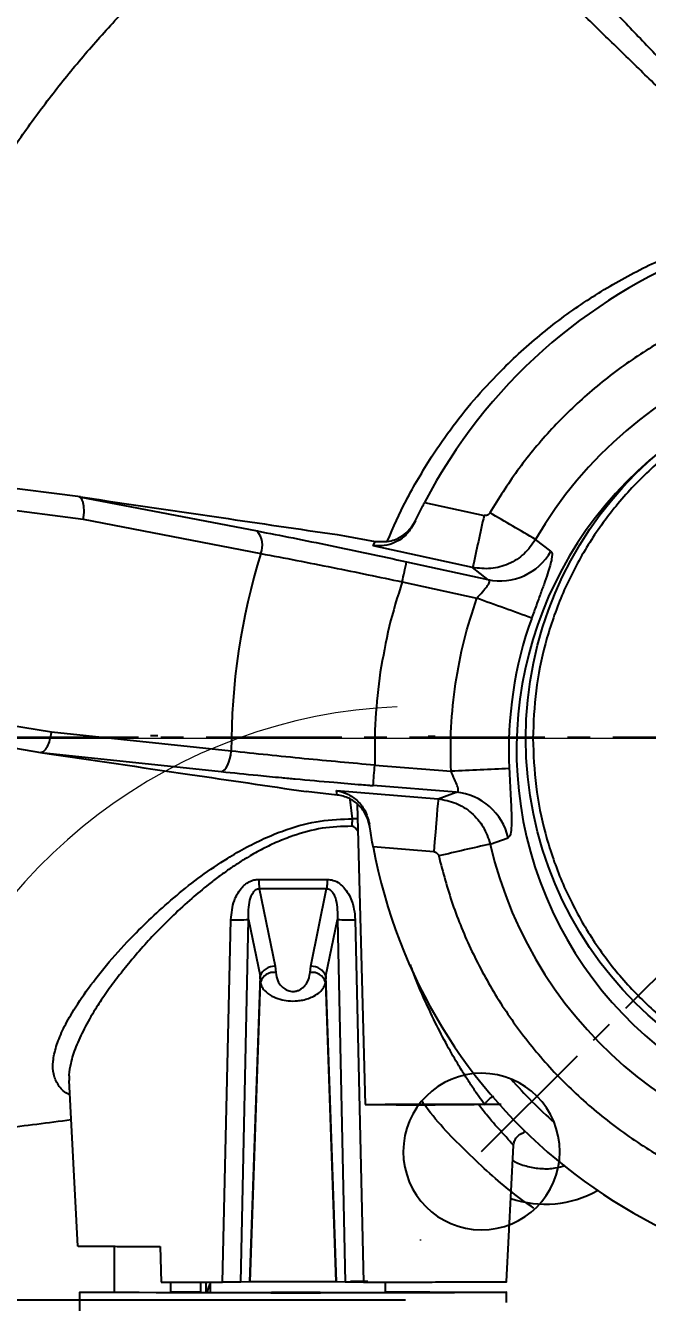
# Model space of a CAD drawing. Header units: millimetres. Extents: x 2160 to 4596, y 811 to 2534.
# Drawn here: x 3197.9 to 3285.3, y 1249 to 1428.4 of the extents above; entities that cross this region are included whole.
import ezdxf

# ---------------------------------------------------------------- set-up
doc = ezdxf.new("R2010")
doc.units = ezdxf.units.MM
doc.linetypes.add('CENTER2', pattern=[28.575, 19.05, -3.175, 3.175, -3.175])
doc.layers.add('2细线层', color=4, linetype='Continuous', lineweight=35)
doc.layers.add('AM_5', color=3, linetype='Continuous', lineweight=25)
doc.styles.add('SLDTEXTSTYLE1', font='txt.shx', dxfattribs={"width": 0.7, "bigfont": 'gbcbig.shx'})
doc.styles.get("Standard").update_dxf_attribs({"font": 'arial.ttf'})
doc.styles.add('TH_GBDIM', font='simplex.shx', dxfattribs={"width": 0.707, "bigfont": 'hzfs.shx'})
doc.dimstyles.new('ISO-25$2', dxfattribs={"dimtxt": 2.5, "dimasz": 2.5, "dimexe": 1.25, "dimexo": 0.625, "dimtad": 1, "dimtxsty": 'Standard', "dimcen": 2.5, "dimdle": 5, "dimadec": 0, "dimazin": 0, "dimtfac": 1, "dimtmove": 0, "dimatfit": 3, "dimfxl": 0, "dimarcsym": 0})
doc.dimstyles.new('SLDDIMSTYLE12$0', dxfattribs={"dimtxt": 12, "dimasz": 10, "dimexe": 0, "dimexo": 0.0625, "dimgap": 0.875, "dimtad": 1, "dimdec": 1, "dimlfac": 1.8, "dimrnd": 1e-09, "dimzin": 12, "dimdsep": 46, "dimtxsty": 'SLDTEXTSTYLE1', "dimcen": 0.09, "dimdle": 8.16, "dimclrd": 3, "dimclre": 3, "dimadec": 0, "dimazin": 3, "dimtfac": 1, "dimtdec": 1, "dimtofl": 0, "dimtmove": 0, "dimatfit": 3, "dimfxl": 0, "dimfrac": 2, "dimtolj": 1, "dimlwd": 5, "dimlwe": 5, "dimarcsym": 0})
doc.dimstyles.new('SLDDIMSTYLE12$3', dxfattribs={"dimtxt": 12, "dimasz": 10, "dimexe": 0, "dimexo": 0.0625, "dimgap": 0.875, "dimtad": 1, "dimdec": 1, "dimlfac": 1.8, "dimrnd": 1e-09, "dimzin": 12, "dimdsep": 46, "dimtxsty": 'SLDTEXTSTYLE1', "dimcen": 0.09, "dimdle": 8.16, "dimclrd": 3, "dimclre": 3, "dimadec": 0, "dimazin": 3, "dimtfac": 1, "dimtdec": 1, "dimtofl": 0, "dimtmove": 0, "dimatfit": 3, "dimfxl": 0, "dimfrac": 2, "dimtolj": 1, "dimlwd": 5, "dimlwe": 5, "dimarcsym": 0})

# ---------------------------------------------------------------- blocks, each defined once
blk = doc.blocks.new('*U49')
at = {"layer": '2细线层', "color": 0, "linetype": 'CENTER2', "lineweight": -3, "transparency": 16777216}
blk.add_line((0, 21), (0, 353.69), dxfattribs=at)
blk = doc.blocks.new('*D62')
at = {"color": 1, "linetype": 'Continuous', "transparency": 16777216}
for p, q in [((3380.74, 1388.29), (3424.24, 1431.55)), ((3431.47, 1328.35), (3466.83, 1328.35))]:
    blk.add_line(p, q, dxfattribs=at)
at = {"color": 1, "linetype": 'Continuous', "lineweight": -2, "transparency": 16777216}
blk.add_arc((3320.47, 1328.35), 136.36, 5.2541, 39.5882, dxfattribs=at)
at = {"color": 1, "linetype": 'ByBlock', "transparency": 16777216}
for points in [[(3424.01, 1413.84), (3427.1, 1416.64), (3417.15, 1424.5)], [(3458.34, 1340.93), (3454.17, 1340.74), (3456.83, 1328.35)]]:
    blk.add_solid(points, dxfattribs=at)
at = {"layer": 'Defpoints', "color": 0, "linetype": 'ByBlock', "transparency": 16777216}
for p in [(3378.96, 1386.52), (3452.21, 1363.52), (3341.47, 1328.35), (3428.97, 1328.35), (3261.97, 1270.17)]:
    blk.add_point(p, dxfattribs=at)
at = {"color": 1, "linetype": 'ByBlock', "lineweight": -3, "transparency": 16777216, "insert": (3456.87, 1387.97), "char_height": 15, "attachment_point": 5, "rotation": 293.6106, "style": 'TH_GBDIM'}
blk.add_mtext('45°', dxfattribs=at)
blk = doc.blocks.new('*D69')
at = {"layer": 'AM_5', "color": 3, "lineweight": 5, "transparency": 16777216}
blk.add_line((3320.71, 1327.71), (3320.71, 1150.47), dxfattribs=at)
at = {"layer": 'AM_5', "color": 3, "linetype": 'Continuous', "lineweight": 5, "transparency": 16777216}
for p, q in [((3143.47, 1253.91), (3143.47, 1150.47)), ((3310.71, 1150.47), (3153.47, 1150.47))]:
    blk.add_line(p, q, dxfattribs=at)
at = {"layer": 'AM_5', "color": 3, "transparency": 16777216}
for points in [[(3153.47, 1152.14), (3153.47, 1148.8), (3143.47, 1150.47)], [(3310.71, 1152.14), (3310.71, 1148.8), (3320.71, 1150.47)]]:
    blk.add_solid(points, dxfattribs=at)
at = {"layer": 'Defpoints', "color": 0, "transparency": 16777216}
for p in [(3320.71, 1327.77), (3143.47, 1253.97), (3143.47, 1150.47)]:
    blk.add_point(p, dxfattribs=at)
at = {"layer": 'AM_5', "color": 0, "transparency": 16777216, "insert": (3232.09, 1157.35), "char_height": 12, "attachment_point": 5, "rotation": 360, "style": 'SLDTEXTSTYLE1'}
blk.add_mtext('\\A1;178', dxfattribs=at)
blk = doc.blocks.new('*D58')
at = {"layer": 'AM_5', "color": 3, "linetype": 'Continuous', "lineweight": 5, "transparency": 16777216}
for p, q in [((3320.63, 1328.21), (2996.25, 1328.21)), ((2996.25, 1220.76), (2996.25, 1318.21))]:
    blk.add_line(p, q, dxfattribs=at)
at = {"layer": 'AM_5', "color": 3, "lineweight": 5, "transparency": 16777216}
blk.add_line((3027.5, 1210.76), (2996.25, 1210.76), dxfattribs=at)
at = {"layer": 'AM_5', "color": 3, "transparency": 16777216}
for points in [[(2994.58, 1318.21), (2997.91, 1318.21), (2996.25, 1328.21)], [(2994.58, 1220.76), (2997.91, 1220.76), (2996.25, 1210.76)]]:
    blk.add_solid(points, dxfattribs=at)
at = {"layer": 'Defpoints', "color": 0, "transparency": 16777216}
for p in [(2996.25, 1328.21), (3320.69, 1328.21), (3027.56, 1210.76)]:
    blk.add_point(p, dxfattribs=at)
at = {"layer": 'AM_5', "color": 0, "transparency": 16777216, "insert": (2989.37, 1269.49), "char_height": 12, "attachment_point": 5, "rotation": 90, "style": 'SLDTEXTSTYLE1'}
blk.add_mtext('\\A1;115', dxfattribs=at)
blk = doc.blocks.new('*D59')
at = {"layer": 'AM_5', "color": 3, "lineweight": 5, "transparency": 16777216}
for p, q in [((3253.31, 1257.75), (3253.49, 1257.75)), ((3253.4, 1257.66), (3253.4, 1257.84))]:
    blk.add_line(p, q, dxfattribs=at)
at = {"layer": 'AM_5', "color": 3, "linetype": 'Continuous', "lineweight": 5, "transparency": 16777216}
blk.add_line((3174.27, 1159.5), (3200.08, 1191.55), dxfattribs=at)
at = {"layer": 'AM_5', "color": 3, "lineweight": 5, "transparency": 16777216}
blk.add_arc((3253.4, 1257.75), 75, 92.5086, 231.1543, dxfattribs=at)
at = {"layer": 'AM_5', "color": 3, "transparency": 16777216}
blk.add_solid([(3198.79, 1192.6), (3201.38, 1190.51), (3206.36, 1199.34)], dxfattribs=at)
at = {"layer": 'Defpoints', "color": 0, "transparency": 16777216}
for p in [(3300.44, 1316.17), (3206.36, 1199.34)]:
    blk.add_point(p, dxfattribs=at)
at = {"layer": 'AM_5', "color": 0, "transparency": 16777216, "insert": (3178.69, 1175.95), "char_height": 12, "attachment_point": 5, "rotation": 51.1543, "style": 'SLDTEXTSTYLE1'}
blk.add_mtext('\\A1;%%C420', dxfattribs=at)

msp = doc.modelspace()

# ---------------------------------------------------------------- linework, layer by layer
at = {"color": 7, "linetype": 'Continuous', "lineweight": 25}
for p, q in [((3205.618, 1362.149), (3180.033, 1365.449)), ((3172.165, 1363.408), (3205.997, 1359.007)), ((3205.415, 1362.164), (3230.439, 1357.368)), ((3253.967, 1361.388), (3262.332, 1359.552)), ((3205.997, 1359.007), (3230.941, 1354.199)), ((3252.115, 1357.883), (3252.673, 1358.798)), ((3252.673, 1358.798), (3252.512, 1358.442)), ((3242.695, 1356.702), (3247.013, 1355.91)), ((3246.737, 1355.296), (3247.013, 1355.91)), ((3260.727, 1352.225), (3246.737, 1355.296)), ((3271.736, 1354.523), (3269.579, 1356.174)), ((3251.439, 1353.038), (3262.868, 1350.529)), ((3262.868, 1350.529), (3260.727, 1352.225)), ((3250.82, 1350.214), (3261.328, 1347.907)), ((3201.528, 1329.086), (3167.876, 1334.7)), ((3174.81, 1330.476), (3200.249, 1326.204)), ((3226.795, 1326.443), (3201.528, 1329.086)), ((3268.193, 1328.35), (3268.193, 1328.342)), ((3200.051, 1326.247), (3225.391, 1323.569)), ((3246.974, 1324.463), (3257.698, 1323.599)), ((3241.688, 1320.263), (3237.328, 1320.757)), ((3241.597, 1320.887), (3255.875, 1319.736)), ((3241.688, 1320.263), (3241.597, 1320.887)), ((3258.406, 1320.652), (3246.743, 1321.592)), ((3255.875, 1319.736), (3258.406, 1320.652)), ((3243.833, 1316.925), (3243.507, 1319.634)), ((3244.513, 1318.943), (3245.617, 1276.778)), ((3244.566, 1316.908), (3243.833, 1316.925)), ((3246.258, 1315.857), (3245.992, 1316.894)), ((3263.187, 1313.375), (3265.72, 1314.244)), ((3255.273, 1312.289), (3246.735, 1312.978)), ((3230.736, 1307.111), (3232.952, 1296.212)), ((3237.983, 1296.212), (3240.198, 1307.111)), ((3225.544, 1251.833), (3226.73, 1302.754)), ((3228.145, 1251.836), (3229.204, 1302.792)), ((3229.204, 1302.792), (3230.845, 1294.865)), ((3240.089, 1294.865), (3241.731, 1302.792)), ((3241.731, 1302.792), (3242.79, 1251.836)), ((3244.205, 1302.754), (3245.39, 1251.833)), ((3232.952, 1296.212), (3233.056, 1295.325)), ((3237.878, 1295.325), (3237.983, 1296.212)), ((3230.845, 1294.865), (3229.356, 1251.846)), ((3229.434, 1251.847), (3230.896, 1293.978)), ((3230.896, 1293.978), (3230.845, 1294.865)), ((3240.089, 1294.865), (3240.039, 1293.978)), ((3240.039, 1293.978), (3241.5, 1251.847)), ((3241.579, 1251.846), (3240.089, 1294.865)), ((3203.985, 1280.173), (3205.205, 1256.893)), ((3265.468, 1251.893), (3266.471, 1271.038)), ((3210.32, 1256.98), (3210.32, 1250.38)), ((3216.809, 1256.842), (3216.96, 1251.843)), ((3218.32, 1250.38), (3218.32, 1251.841)), ((3222.468, 1251.893), (3222.468, 1250.393)), ((3222.527, 1250.391), (3222.527, 1251.891)), ((3223.243, 1251.891), (3223.243, 1250.381)), ((3223.836, 1251.881), (3223.836, 1250.381)), ((3229.356, 1251.846), (3228.145, 1251.836)), ((3229.434, 1251.847), (3229.356, 1251.846)), ((3241.579, 1251.846), (3241.5, 1251.847)), ((3242.79, 1251.836), (3241.579, 1251.846)), ((3245.985, 1251.894), (3243.54, 1251.893)), ((3248.468, 1250.393), (3248.468, 1251.893)), ((3205.468, 1250.393), (3205.468, 1246.139)), ((3222.468, 1250.393), (3222.527, 1250.391)), ((3265.468, 1248.971), (3265.468, 1250.393))]:
    msp.add_line(p, q, dxfattribs=at)
at = {"color": 7, "linetype": 'Continuous', "lineweight": -3}
for p, q in [((3215.469, 1328.637), (3216.469, 1328.634)), ((3254.469, 1328.529), (3255.469, 1328.527)), ((2935.468, 1249.348), (3251.302, 1249.348))]:
    msp.add_line(p, q, dxfattribs=at)
at = {"color": 7, "linetype": 'Continuous', "lineweight": 25, "flags": 128}
for points in [[(3225.391, 1323.569), (3225.622, 1323.634), (3225.853, 1323.804), (3226.076, 1324.074), (3226.282, 1324.431), (3226.462, 1324.864), (3226.612, 1325.356), (3226.724, 1325.889), (3226.795, 1326.443)], [(3255.875, 1319.736), (3255.857, 1319.522), (3255.819, 1319.05), (3255.761, 1318.337), (3255.686, 1317.409), (3255.596, 1316.298), (3255.495, 1315.044), (3255.386, 1313.692), (3255.273, 1312.289)], [(3230.651, 1308.42), (3231.85, 1308.419), (3233.053, 1308.419), (3234.259, 1308.419), (3235.467, 1308.419), (3236.675, 1308.419), (3237.882, 1308.419), (3239.085, 1308.419), (3240.283, 1308.42)], [(3230.736, 1307.111), (3231.914, 1307.111), (3233.096, 1307.111), (3234.281, 1307.111), (3235.467, 1307.111), (3236.654, 1307.111), (3237.839, 1307.111), (3239.021, 1307.111), (3240.198, 1307.111)], [(3248.468, 1250.451), (3249.296, 1250.45), (3252.094, 1250.447), (3254.696, 1250.443), (3257.073, 1250.438), (3259.197, 1250.433), (3261.042, 1250.427), (3262.588, 1250.421), (3263.816, 1250.414), (3264.711, 1250.408), (3265.263, 1250.401), (3265.466, 1250.394), (3265.318, 1250.387), (3264.819, 1250.38), (3263.977, 1250.373), (3262.8, 1250.367), (3261.302, 1250.361), (3259.502, 1250.355), (3257.42, 1250.35), (3255.081, 1250.345), (3252.511, 1250.341), (3249.742, 1250.337), (3246.806, 1250.334), (3243.736, 1250.332), (3240.57, 1250.33), (3237.344, 1250.329), (3234.095, 1250.329), (3230.863, 1250.33), (3227.685, 1250.331), (3224.598, 1250.334), (3221.639, 1250.336), (3218.841, 1250.34), (3216.239, 1250.344), (3213.862, 1250.349), (3211.738, 1250.354), (3209.893, 1250.36), (3208.347, 1250.366), (3207.12, 1250.372), (3206.224, 1250.379), (3205.672, 1250.386), (3205.469, 1250.393), (3205.617, 1250.4), (3206.116, 1250.407), (3206.958, 1250.413), (3208.135, 1250.42), (3209.633, 1250.426), (3210.32, 1250.428)], [(3218.32, 1250.446), (3218.424, 1250.446), (3221.193, 1250.45), (3222.468, 1250.451)], [(3222.527, 1250.391), (3221.958, 1250.39), (3221.582, 1250.388), (3221.434, 1250.386), (3221.529, 1250.385), (3221.858, 1250.383), (3222.39, 1250.382), (3223.071, 1250.381), (3223.836, 1250.381)], [(3234.887, 1250.354), (3233.846, 1250.352), (3233.023, 1250.351), (3232.507, 1250.349), (3232.353, 1250.346), (3232.578, 1250.344), (3233.158, 1250.342), (3234.029, 1250.34), (3235.098, 1250.339), (3236.249, 1250.339), (3237.357, 1250.34), (3238.301, 1250.341), (3238.98, 1250.343), (3239.32, 1250.345), (3239.284, 1250.348), (3238.876, 1250.35), (3238.14, 1250.352), (3237.156, 1250.353), (3236.031, 1250.354), (3234.887, 1250.354)], [(3248.468, 1250.396), (3248.977, 1250.397), (3249.353, 1250.399), (3249.501, 1250.4), (3249.406, 1250.402), (3249.077, 1250.403), (3248.545, 1250.405), (3248.468, 1250.405)], [(3253.744, 1250.378), (3252.704, 1250.377), (3251.881, 1250.375), (3251.365, 1250.373), (3251.211, 1250.37), (3251.436, 1250.368), (3252.016, 1250.366), (3252.887, 1250.364), (3253.956, 1250.363), (3255.107, 1250.363), (3256.214, 1250.364), (3257.159, 1250.365), (3257.838, 1250.367), (3258.178, 1250.37), (3258.142, 1250.372), (3257.734, 1250.374), (3256.998, 1250.376), (3256.014, 1250.377), (3254.889, 1250.378), (3253.744, 1250.378)]]:
    msp.add_lwpolyline(points, dxfattribs=at)
at = {"color": 7, "linetype": 'Continuous', "lineweight": 25}
msp.add_circle((3320.693, 1328.208), 52.5, dxfattribs=at)
for centre, radius, start, end in [((3320.467, 1326.708), 75, 70.55137, 152.45778), ((3320.467, 1326.696), 58.81, 73.09221, 149.91815), ((3320.467, 1326.617), 53.574, 128.26934, 351.50515), ((7922.36, 335.082), 4771.31, 167.60122, 167.691294), ((2582.331, 181.52), 1360.927, 59.669618, 59.98259), ((3228.107, 1355.374), 3.068, 337.4808, 40.53113), ((3320.467, 1326.64), 93.672, 162.88971, 180.12059), ((1456.594, 1745.08), 1837.163, 347.588415, 347.678588), ((3264.55, 1358.636), 8.28, 258.27823, 330.21456), ((2796.937, 51.011), 1377.533, 69.958184, 70.298612), ((3320.467, 1326.634), 54.664, 160.22854, 182.782), ((-1684.445, 1720.507), 4947.297, 355.375054, 355.408407), ((3322.281, 29.226), 1295.983, 92.494846, 92.856436), ((3257.651, 1312.412), 8.275, 12.79006, 84.76479), ((3530.602, 137.495), 1205.904, 102.812128, 103.164856), ((3320.467, 1326.697), 58.809, 193.09228, 269.91829), ((3320.467, 1326.708), 75, 190.54851, 272.46086), ((3240.676, 1308.416), 10.025, 179.97591, 187.47448), ((3227.72, 1318.898), 16.174, 266.49111, 275.26667), ((3243.215, 1318.898), 16.174, 264.73329, 273.50893), ((3232.896, 1293.978), 2.234, 88.57245, 156.60531), ((3238.039, 1293.978), 2.234, 23.39428, 91.42772), ((3232.742, 1293.424), 1.927, 80.59454, 163.29737), ((3238.193, 1293.424), 1.927, 16.70211, 99.40565), ((3270.971, 1277.781), 15, 250.97396, 299.21781), ((3234.709, 4113.418), 2863.057, 269.782405, 270.275337)]:
    msp.add_arc(centre, radius, start, end, dxfattribs=at)
at = {"color": 7, "linetype": 'Continuous', "lineweight": -3}
for centre, radius, start, end in [((3261.972, 1270.172), 11, 359.84238, 179.84238), ((3320.468, 1328.348), 72.5, 221.44691, 228.23785), ((3261.972, 1270.172), 11, 179.84238, 359.84238)]:
    msp.add_arc(centre, radius, start, end, dxfattribs=at)
at = {"color": 7, "linetype": 'Continuous', "lineweight": 25}
for points, knots in [([(3320.9, 1496.939), (3318.34, 1496.915), (3314.76, 1496.88), (3309.49, 1496.601), (3305.026, 1496.266), (3299.71, 1495.7), (3294.141, 1494.927), (3288.327, 1493.917), (3282.356, 1492.661), (3276.28, 1491.15), (3270.142, 1489.379), (3263.977, 1487.345), (3257.813, 1485.046), (3251.677, 1482.48), (3245.589, 1479.65), (3239.569, 1476.556), (3233.636, 1473.202), (3227.807, 1469.589), (3222.097, 1465.724), (3216.522, 1461.61), (3211.095, 1457.253), (3205.829, 1452.658), (3200.738, 1447.834), (3195.833, 1442.786), (3191.126, 1437.523), (3186.628, 1432.053), (3182.35, 1426.385), (3178.301, 1420.528), (3174.491, 1414.491), (3170.93, 1408.285), (3167.625, 1401.921), (3164.584, 1395.408), (3161.815, 1388.759), (3159.324, 1381.984), (3157.119, 1375.097), (3155.204, 1368.108), (3153.586, 1361.03), (3152.268, 1353.877), (3151.255, 1346.66), (3150.55, 1339.392), (3150.158, 1332.088), (3150.079, 1324.76), (3150.316, 1317.422), (3150.87, 1310.088), (3151.742, 1302.77), (3152.932, 1295.483), (3154.44, 1288.24), (3156.265, 1281.056), (3158.406, 1273.943), (3160.86, 1266.915), (3163.625, 1259.987), (3166.697, 1253.171), (3170.074, 1246.48), (3173.752, 1239.928), (3177.726, 1233.528), (3181.991, 1227.293), (3186.542, 1221.235), (3191.374, 1215.366), (3196.481, 1209.7), (3201.857, 1204.247), (3207.304, 1199.2), (3212.778, 1194.547), (3218.236, 1190.278), (3223.861, 1186.236), (3229.642, 1182.427), (3235.57, 1178.859), (3241.632, 1175.537), (3247.818, 1172.467), (3254.114, 1169.653), (3260.508, 1167.101), (3266.983, 1164.815), (3273.521, 1162.799), (3280.096, 1161.057), (3286.669, 1159.592), (3293.163, 1158.41), (3299.452, 1157.513), (3304.976, 1156.93), (3309.859, 1156.562), (3314.683, 1156.322), (3320.657, 1156.205), (3326.174, 1156.316), (3331.443, 1156.587), (3335.908, 1156.925), (3341.224, 1157.49), (3346.793, 1158.263), (3352.606, 1159.273), (3358.577, 1160.529), (3364.653, 1162.04), (3370.791, 1163.811), (3376.957, 1165.845), (3383.12, 1168.144), (3389.257, 1170.709), (3395.345, 1173.54), (3401.365, 1176.634), (3407.297, 1179.988), (3413.126, 1183.6), (3418.836, 1187.466), (3424.412, 1191.58), (3429.839, 1195.937), (3435.105, 1200.532), (3440.196, 1205.356), (3445.101, 1210.404), (3449.808, 1215.667), (3454.306, 1221.137), (3458.584, 1226.805), (3462.632, 1232.662), (3466.442, 1238.699), (3470.004, 1244.905), (3473.309, 1251.269), (3476.351, 1257.781), (3479.113, 1264.433), (3481.45, 1270.715), (3482.729, 1274.82), (3483.292, 1276.628)], [0, 0, 0, 0, 0.01020738, 0.01427401, 0.02103699, 0.02805607, 0.03558666, 0.0434511, 0.05157826, 0.05991132, 0.06840986, 0.07704394, 0.08579098, 0.09463359, 0.10355821, 0.11255405, 0.12161242, 0.13072624, 0.1398897, 0.14909794, 0.15834689, 0.16763314, 0.17695375, 0.18630622, 0.19568842, 0.20509849, 0.21453484, 0.22399606, 0.23348097, 0.24298851, 0.25251779, 0.26206801, 0.27163852, 0.28122873, 0.29083816, 0.30046642, 0.31011319, 0.31977821, 0.32946132, 0.33916239, 0.34888138, 0.35861831, 0.36837328, 0.37814642, 0.38793798, 0.39774825, 0.40757761, 0.41742653, 0.42729557, 0.4371854, 0.4470968, 0.45703069, 0.46698816, 0.47697044, 0.48697902, 0.49701559, 0.50708218, 0.51718117, 0.52731537, 0.53748817, 0.54770366, 0.5569145, 0.56612256, 0.57532659, 0.5845258, 0.59371913, 0.60290519, 0.61208206, 0.62124705, 0.63039624, 0.63952364, 0.64861966, 0.65766788, 0.66663751, 0.67546331, 0.68397889, 0.69196332, 0.69760555, 0.70350123, 0.71121989, 0.72142727, 0.72549391, 0.73225688, 0.73927596, 0.74680655, 0.754671, 0.76279816, 0.77113122, 0.77962976, 0.78826384, 0.79701087, 0.80585349, 0.81477811, 0.82377394, 0.83283231, 0.84194614, 0.85110959, 0.86031783, 0.86956679, 0.87885303, 0.88817364, 0.89752611, 0.90690831, 0.91631839, 0.92575473, 0.93521596, 0.94470086, 0.95420841, 0.96373768, 0.97328791, 0.98285841, 0.99244862, 1, 1, 1, 1]), ([(3176.17, 1368.667), (3176.471, 1369.729), (3177.407, 1373.034), (3179.314, 1378.485), (3181.872, 1385.013), (3184.757, 1391.424), (3187.943, 1397.713), (3191.431, 1403.861), (3195.215, 1409.857), (3199.292, 1415.686), (3203.655, 1421.335), (3208.299, 1426.791), (3213.218, 1432.04), (3218.227, 1436.896), (3223.282, 1441.368), (3228.34, 1445.466), (3233.568, 1449.34), (3238.956, 1452.982), (3244.492, 1456.385), (3250.164, 1459.543), (3255.961, 1462.45), (3261.869, 1465.101), (3267.873, 1467.49), (3273.955, 1469.613), (3280.095, 1471.465), (3286.262, 1473.043), (3292.406, 1474.342), (3298.415, 1475.354), (3303.982, 1476.065), (3308.827, 1476.511), (3313.297, 1476.788), (3317.202, 1476.926), (3319.801, 1476.936), (3320.849, 1476.939)], [0, 0, 0, 0, 0.0170783, 0.0531439, 0.089298, 0.1255445, 0.1618882, 0.1983346, 0.2348901, 0.2715626, 0.3083611, 0.3452967, 0.3823824, 0.4196345, 0.4532144, 0.4867833, 0.5203362, 0.5538698, 0.5873798, 0.6208602, 0.654303, 0.6876965, 0.7210233, 0.7542563, 0.7873511, 0.8202281, 0.8527303, 0.8844984, 0.9144909, 0.939551, 0.9597807, 0.9837802, 1, 1, 1, 1]), ([(3305.352, 1401.208), (3303.845, 1402.735), (3300.45, 1406.172), (3295.483, 1411.116), (3290.371, 1416.162), (3285.58, 1420.859), (3280.867, 1425.453), (3276.693, 1429.503), (3273.053, 1433.025), (3269.853, 1436.113), (3266.858, 1438.997), (3263.688, 1442.044), (3260.534, 1445.07), (3257.49, 1447.987), (3255.936, 1449.474), (3255.162, 1450.214)], [0, 0, 0, 0, 0.0757261, 0.1705564, 0.2505295, 0.3365418, 0.4190948, 0.5009329, 0.5653066, 0.6262108, 0.6902275, 0.7512636, 0.8351247, 0.9178678, 1, 1, 1, 1]), ([(3261.625, 1450.001), (3262.231, 1449.379), (3263.464, 1448.114), (3265.589, 1445.93), (3267.951, 1443.5), (3270.293, 1441.088), (3272.541, 1438.767), (3274.646, 1436.59), (3276.881, 1434.274), (3279.244, 1431.821), (3282.379, 1428.559), (3286.404, 1424.354), (3291.347, 1419.159), (3296.472, 1413.728), (3301.65, 1408.191), (3305.104, 1404.424), (3306.83, 1402.541)], [0, 0, 0, 0, 0.0587619, 0.1195893, 0.1826048, 0.2479184, 0.2950662, 0.3436664, 0.3937468, 0.445333, 0.4984481, 0.5944053, 0.6958661, 0.7979742, 0.8989913, 1, 1, 1, 1]), ([(3254.959, 1367.793), (3255.949, 1369.253), (3257.949, 1372.202), (3261.339, 1376.343), (3265.593, 1380.888), (3270.841, 1385.572), (3277.121, 1390.118), (3283.757, 1393.974), (3290.697, 1397.119), (3297.893, 1399.617), (3302.863, 1400.677), (3305.352, 1401.208)], [0, 0, 0, 0, 0.0810679, 0.1637641, 0.2484006, 0.3731554, 0.4979796, 0.6226942, 0.7483588, 0.8739858, 1, 1, 1, 1]), ([(3339.731, 1390.084), (3337.467, 1390.697), (3332.889, 1391.936), (3325.743, 1392.861), (3318.376, 1393.056), (3310.887, 1392.397), (3303.415, 1390.867), (3296.132, 1388.473), (3289.174, 1385.256), (3282.666, 1381.277), (3276.741, 1376.651), (3271.486, 1371.483), (3266.892, 1365.933), (3264.39, 1361.903), (3263.152, 1359.91)], [0, 0, 0, 0, 0.079193, 0.1601594, 0.2427828, 0.3278545, 0.4136411, 0.5, 0.5863536, 0.6721403, 0.7572171, 0.8398354, 0.9208043, 1, 1, 1, 1]), ([(3248.765, 1355.979), (3249.592, 1357.883), (3251.372, 1361.979), (3253.709, 1365.767), (3254.959, 1367.793)], [0, 0, 0, 0, 0.46501253, 1, 1, 1, 1]), ([(3205.415, 1362.164), (3205.41, 1362.166), (3205.396, 1362.172), (3205.413, 1362.175), (3205.483, 1362.168), (3205.566, 1362.157), (3205.618, 1362.149)], [0, 0, 0, 0, 0.1147934, 0.2642503, 0.5426543, 1, 1, 1, 1]), ([(3205.997, 1359.007), (3206.003, 1359.045), (3206.023, 1359.154), (3206.077, 1359.521), (3206.131, 1360.217), (3206.076, 1360.966), (3205.935, 1361.508), (3205.745, 1361.942), (3205.545, 1362.077), (3205.415, 1362.164)], [0, 0, 0, 0, 0.0260714, 0.0753362, 0.2510277, 0.500322, 0.6321631, 0.7609986, 1, 1, 1, 1]), ([(3205.618, 1362.149), (3212.519, 1361.135), (3224.843, 1359.325), (3237.241, 1357.504), (3242.695, 1356.702)], [0, 0, 0, 0, 0.5600003, 1, 1, 1, 1]), ([(3252.512, 1358.442), (3252.873, 1359.199), (3253.334, 1360.168), (3253.853, 1361.168), (3253.967, 1361.388)], [0, 0, 0, 0, 0.7807887, 1, 1, 1, 1]), ([(3252.512, 1358.442), (3252.141, 1357.847), (3251.399, 1356.658), (3249.854, 1355.706), (3248.277, 1355.205), (3247.251, 1355.266), (3246.737, 1355.296)], [0, 0, 0, 0, 0.2499495, 0.4997482, 0.7494576, 1, 1, 1, 1]), ([(3263.152, 1359.91), (3263.106, 1359.845), (3263.012, 1359.714), (3262.805, 1359.587), (3262.57, 1359.522), (3262.411, 1359.542), (3262.332, 1359.552)], [0, 0, 0, 0, 0.25074157, 0.50062853, 0.74985024, 1, 1, 1, 1]), ([(3230.439, 1357.368), (3232.107, 1357.045), (3235.445, 1356.399), (3240.681, 1355.335), (3246.026, 1354.217), (3249.631, 1353.432), (3251.439, 1353.038)], [0, 0, 0, 0, 0.2492462, 0.4987214, 0.7485201, 1, 1, 1, 1]), ([(3247.013, 1355.91), (3247.767, 1355.869), (3249.162, 1355.792), (3250.987, 1356.646), (3251.792, 1357.529), (3252.115, 1357.883)], [0, 0, 0, 0, 0.413014, 0.7645313, 1, 1, 1, 1]), ([(3269.579, 1356.174), (3269.075, 1355.464), (3268.067, 1354.045), (3265.827, 1352.652), (3263.299, 1351.921), (3261.585, 1352.123), (3260.727, 1352.225)], [0, 0, 0, 0, 0.25036705, 0.50052482, 0.75010341, 1, 1, 1, 1]), ([(3230.941, 1354.199), (3232.619, 1353.882), (3235.912, 1353.261), (3240.984, 1352.256), (3245.946, 1351.244), (3249.217, 1350.553), (3250.82, 1350.214)], [0, 0, 0, 0, 0.2645644, 0.5194287, 0.7645782, 1, 1, 1, 1]), ([(3271.736, 1354.523), (3271.795, 1354.439), (3271.914, 1354.272), (3271.88, 1353.665), (3271.703, 1352.818), (3271.369, 1351.696), (3270.906, 1350.333), (3270.33, 1348.732), (3269.694, 1346.977), (3269.247, 1345.737), (3269.026, 1345.125)], [0, 0, 0, 0, 0.1262135, 0.2512855, 0.3774369, 0.5006266, 0.6257769, 0.7501083, 0.876543, 1, 1, 1, 1]), ([(3261.328, 1347.907), (3261.589, 1348.219), (3262.103, 1348.836), (3262.693, 1349.504), (3262.998, 1349.946), (3263.108, 1350.214), (3263.077, 1350.421), (3262.939, 1350.492), (3262.868, 1350.529)], [0, 0, 0, 0, 0.2616178, 0.5161546, 0.6376198, 0.7555299, 0.8740541, 1, 1, 1, 1]), ([(3320.084, 1176.25), (3317.684, 1176.288), (3314.325, 1176.34), (3309.382, 1176.644), (3305.193, 1177.001), (3300.206, 1177.592), (3294.985, 1178.392), (3289.539, 1179.429), (3283.951, 1180.713), (3278.272, 1182.252), (3272.543, 1184.049), (3266.8, 1186.11), (3261.069, 1188.434), (3255.377, 1191.021), (3249.745, 1193.871), (3244.194, 1196.981), (3238.74, 1200.348), (3233.403, 1203.967), (3228.197, 1207.834), (3223.138, 1211.943), (3218.24, 1216.287), (3213.517, 1220.86), (3208.981, 1225.653), (3204.645, 1230.659), (3200.52, 1235.868), (3196.618, 1241.271), (3192.949, 1246.859), (3189.522, 1252.62), (3186.348, 1258.544), (3183.435, 1264.619), (3180.79, 1270.833), (3178.422, 1277.176), (3176.337, 1283.633), (3174.542, 1290.192), (3173.042, 1296.84), (3171.844, 1303.564), (3170.947, 1310.35), (3170.372, 1317.184), (3170.097, 1323.251), (3170.149, 1327.034), (3170.17, 1328.528)], [0, 0, 0, 0, 0.0302952, 0.0423856, 0.0624901, 0.08336, 0.1057536, 0.1291426, 0.1533151, 0.1781023, 0.2033838, 0.2290707, 0.2550958, 0.2814075, 0.3079654, 0.3347376, 0.3616982, 0.3888263, 0.4161047, 0.4435189, 0.4710571, 0.4987089, 0.526466, 0.5543209, 0.5822674, 0.6103001, 0.6384144, 0.6666062, 0.6948723, 0.7232096, 0.7516156, 0.7800883, 0.8086258, 0.8372268, 0.86589, 0.8946146, 0.9234, 0.9522458, 0.9811519, 1, 1, 1, 1]), ([(3200.051, 1326.247), (3200.2, 1326.291), (3200.43, 1326.359), (3200.738, 1326.716), (3201.031, 1327.191), (3201.303, 1327.89), (3201.454, 1328.571), (3201.51, 1328.938), (3201.523, 1329.048), (3201.528, 1329.086)], [0, 0, 0, 0, 0.2389954, 0.3678324, 0.4996781, 0.7489725, 0.9246806, 0.9739409, 1, 1, 1, 1]), ([(3200.249, 1326.204), (3200.211, 1326.21), (3200.134, 1326.221), (3200.058, 1326.235), (3200.033, 1326.243), (3200.037, 1326.246), (3200.048, 1326.247), (3200.051, 1326.247)], [0, 0, 0, 0, 0.3325712, 0.6879646, 0.8313814, 0.949784, 1, 1, 1, 1]), ([(3200.249, 1326.204), (3207.15, 1325.19), (3219.475, 1323.38), (3231.873, 1321.558), (3237.328, 1320.757)], [0, 0, 0, 0, 0.5600002, 1, 1, 1, 1]), ([(3246.974, 1324.463), (3245.342, 1324.607), (3242.011, 1324.901), (3236.97, 1325.38), (3231.825, 1325.895), (3228.493, 1326.258), (3226.795, 1326.443)], [0, 0, 0, 0, 0.2354209, 0.48057, 0.7354347, 1, 1, 1, 1]), ([(3225.391, 1323.569), (3227.087, 1323.392), (3229.857, 1323.105), (3233.377, 1322.765), (3236.933, 1322.431), (3240.689, 1322.095), (3244.185, 1321.8), (3245.966, 1321.655), (3246.506, 1321.611), (3246.68, 1321.597), (3246.743, 1321.592)], [0, 0, 0, 0, 0.2501646, 0.4085572, 0.4987242, 0.7484853, 0.9263633, 0.9763214, 0.991455, 1, 1, 1, 1]), ([(3258.406, 1320.652), (3258.484, 1320.666), (3258.636, 1320.692), (3258.726, 1320.878), (3258.7, 1321.165), (3258.538, 1321.673), (3258.168, 1322.483), (3257.856, 1323.223), (3257.698, 1323.599)], [0, 0, 0, 0, 0.1251651, 0.2440023, 0.362149, 0.4834229, 0.7377951, 1, 1, 1, 1]), ([(3265.867, 1323.98), (3265.9, 1323.33), (3265.965, 1322.014), (3266.062, 1320.151), (3266.146, 1318.455), (3266.191, 1317.019), (3266.182, 1315.863), (3266.089, 1314.686), (3265.867, 1314.421), (3265.72, 1314.244)], [0, 0, 0, 0, 0.1235233, 0.2501507, 0.3747805, 0.5002123, 0.6235234, 0.7497125, 1, 1, 1, 1]), ([(3241.597, 1320.887), (3242.097, 1320.768), (3243.097, 1320.531), (3244.46, 1319.599), (3245.66, 1318.244), (3246.023, 1316.893), (3246.204, 1316.217)], [0, 0, 0, 0, 0.2505541, 0.5002593, 0.7500544, 1, 1, 1, 1]), ([(3245.992, 1316.894), (3245.749, 1317.394), (3245.265, 1318.39), (3244.023, 1319.483), (3242.791, 1320.081), (3241.971, 1320.216), (3241.688, 1320.263)], [0, 0, 0, 0, 0.270985, 0.540835, 0.8409557, 1, 1, 1, 1]), ([(3255.875, 1319.736), (3256.72, 1319.584), (3258.415, 1319.279), (3260.617, 1317.848), (3262.359, 1315.861), (3262.91, 1314.205), (3263.187, 1313.375)], [0, 0, 0, 0, 0.248705, 0.4981896, 0.7483774, 1, 1, 1, 1]), ([(3204.091, 1278.158), (3203.975, 1278.209), (3203.235, 1278.538), (3202.439, 1279.476), (3201.746, 1280.978), (3201.678, 1282.813), (3202.117, 1284.879), (3203.027, 1287.172), (3204.496, 1289.903), (3206.653, 1293.129), (3209.57, 1296.801), (3212.72, 1300.257), (3215.927, 1303.398), (3219.082, 1306.188), (3222.51, 1308.888), (3225.825, 1311.15), (3228.924, 1312.951), (3231.715, 1314.327), (3235.141, 1315.673), (3239.228, 1316.777), (3242.321, 1316.876), (3243.833, 1316.925)], [0, 0, 0, 0, 0.0100416, 0.064236, 0.1195298, 0.1741679, 0.228913, 0.2826087, 0.3380664, 0.4101543, 0.4835122, 0.5567196, 0.6114301, 0.6666193, 0.7218901, 0.7770202, 0.8146224, 0.8517607, 0.888283, 0.9454016, 1, 1, 1, 1]), ([(3243.833, 1316.925), (3243.805, 1316.764), (3243.749, 1316.442), (3243.728, 1316.068), (3243.717, 1315.881)], [0, 0, 0, 0, 0.4999997, 1, 1, 1, 1]), ([(3243.717, 1315.881), (3242.333, 1315.847), (3239.554, 1315.778), (3236.833, 1314.946), (3235.468, 1314.529)], [0, 0, 0, 0, 0.4983256, 1, 1, 1, 1]), ([(3244.614, 1315.1), (3244.507, 1315.273), (3244.344, 1315.538), (3244.062, 1315.769), (3243.871, 1315.863), (3243.767, 1315.876), (3243.717, 1315.881)], [0, 0, 0, 0, 0.4865121, 0.7444072, 0.8791826, 1, 1, 1, 1]), ([(3246.735, 1312.978), (3246.581, 1313.85), (3246.383, 1314.967), (3246.236, 1315.992), (3246.204, 1316.217)], [0, 0, 0, 0, 0.78086058, 1, 1, 1, 1]), ([(3235.468, 1314.529), (3234.75, 1314.262), (3233.306, 1313.724), (3231.21, 1312.71), (3229.392, 1311.7), (3227.811, 1310.72), (3226.433, 1309.799), (3225.017, 1308.785), (3223.258, 1307.438), (3221.097, 1305.637), (3218.706, 1303.449), (3216.424, 1301.167), (3214.305, 1298.877), (3212.397, 1296.645), (3210.619, 1294.399), (3209.072, 1292.275), (3207.503, 1289.901), (3206.076, 1287.428), (3204.89, 1284.867), (3204.219, 1282.715), (3203.948, 1281.147), (3204.005, 1280.404), (3204.025, 1280.142)], [0, 0, 0, 0, 0.037187, 0.0748717, 0.1136171, 0.1395892, 0.1672232, 0.1965337, 0.2275321, 0.2802476, 0.3421573, 0.3993351, 0.456228, 0.5175532, 0.5703857, 0.6300845, 0.6846035, 0.7613765, 0.8365978, 0.9113004, 0.9687005, 1, 1, 1, 1]), ([(3255.273, 1312.289), (3255.352, 1312.276), (3255.51, 1312.249), (3255.715, 1312.118), (3255.876, 1311.935), (3255.927, 1311.783), (3255.953, 1311.707)], [0, 0, 0, 0, 0.2501498, 0.4993714, 0.7492584, 1, 1, 1, 1]), ([(3255.953, 1311.707), (3256.554, 1309.44), (3257.769, 1304.855), (3260.541, 1298.204), (3264.056, 1291.727), (3268.372, 1285.571), (3273.432, 1279.864), (3279.147, 1274.754), (3285.412, 1270.337), (3292.112, 1266.69), (3299.081, 1263.872), (3306.184, 1261.905), (3313.287, 1260.702), (3318.029, 1260.549), (3320.373, 1260.474)], [0, 0, 0, 0, 0.079193, 0.1601594, 0.2427828, 0.3278545, 0.4136411, 0.5, 0.5863536, 0.6721403, 0.7572171, 0.8398354, 0.9208043, 1, 1, 1, 1]), ([(3226.73, 1302.754), (3226.831, 1303.666), (3227.005, 1305.238), (3228.015, 1307.075), (3229.067, 1308.002), (3229.961, 1308.37), (3230.423, 1308.403), (3230.651, 1308.42)], [0, 0, 0, 0, 0.3590095, 0.6185355, 0.8163713, 0.9095226, 1, 1, 1, 1]), ([(3240.283, 1308.42), (3240.575, 1308.392), (3241.194, 1308.332), (3242.064, 1307.848), (3242.825, 1307.099), (3243.573, 1305.908), (3244.081, 1304.424), (3244.168, 1303.256), (3244.205, 1302.754)], [0, 0, 0, 0, 0.115598, 0.2450317, 0.3884431, 0.5396564, 0.802334, 1, 1, 1, 1]), ([(3229.204, 1302.792), (3229.208, 1303.707), (3229.214, 1305.035), (3229.727, 1306.442), (3230.181, 1306.942), (3230.491, 1307.096), (3230.656, 1307.106), (3230.736, 1307.111)], [0, 0, 0, 0, 0.5509774, 0.8002511, 0.9067429, 0.9544192, 1, 1, 1, 1]), ([(3240.198, 1307.111), (3240.279, 1307.106), (3240.444, 1307.096), (3240.755, 1306.941), (3241.208, 1306.44), (3241.721, 1305.034), (3241.727, 1303.706), (3241.731, 1302.792)], [0, 0, 0, 0, 0.0456546, 0.0934494, 0.2001519, 0.4495712, 1, 1, 1, 1]), ([(3255.467, 1288.31), (3254.912, 1289.479), (3253.773, 1291.878), (3252.622, 1294.603), (3252.08, 1296.163), (3251.982, 1296.445)], [0, 0, 0, 0, 0.4377435, 0.8983772, 1, 1, 1, 1]), ([(3230.896, 1293.978), (3230.934, 1293.785), (3231.011, 1293.389), (3231.494, 1292.707), (3232.349, 1292.047), (3233.561, 1291.556), (3234.819, 1291.318), (3235.94, 1291.317), (3236.902, 1291.459), (3237.696, 1291.683), (3238.506, 1292.038), (3239.281, 1292.563), (3239.818, 1293.195), (3240.008, 1293.69), (3240.034, 1293.933), (3240.039, 1293.978)], [0, 0, 0, 0, 0.0779787, 0.1600594, 0.280852, 0.3750705, 0.4562454, 0.5413121, 0.5934965, 0.6532546, 0.7174275, 0.8001176, 0.9013898, 0.981848, 1, 1, 1, 1]), ([(3233.056, 1295.325), (3233.117, 1294.929), (3233.221, 1294.247), (3233.793, 1293.419), (3234.425, 1292.915), (3235.004, 1292.702), (3235.46, 1292.659), (3235.842, 1292.692), (3236.249, 1292.811), (3236.679, 1293.046), (3237.096, 1293.404), (3237.675, 1294.151), (3237.793, 1294.83), (3237.878, 1295.325)], [0, 0, 0, 0, 0.1748684, 0.3014405, 0.3919947, 0.4632498, 0.499207, 0.5351435, 0.5830373, 0.634939, 0.7016582, 0.7830506, 1, 1, 1, 1]), ([(3262.407, 1276.764), (3262.139, 1277.14), (3261.585, 1277.917), (3260.7, 1279.22), (3259.759, 1280.664), (3258.552, 1282.613), (3257.075, 1285.157), (3256.019, 1287.228), (3255.467, 1288.31)], [0, 0, 0, 0, 0.1137197, 0.2349762, 0.3642262, 0.501846, 0.7399032, 1, 1, 1, 1]), ([(3262.407, 1276.764), (3262.485, 1276.883), (3262.648, 1277.136), (3262.999, 1277.501), (3263.357, 1277.798), (3263.597, 1277.922), (3263.682, 1277.966)], [0, 0, 0, 0, 0.25184988, 0.53128669, 0.83270482, 1, 1, 1, 1]), ([(3245.617, 1276.778), (3245.654, 1276.777), (3245.727, 1276.774), (3246.313, 1276.77), (3247.223, 1276.767), (3248.458, 1276.764), (3249.959, 1276.761), (3251.673, 1276.759), (3253.533, 1276.758), (3254.822, 1276.758), (3255.467, 1276.757)], [0, 0, 0, 0, 0.12496588, 0.24997076, 0.37497563, 0.49998051, 0.62498538, 0.74999025, 0.87499513, 1, 1, 1, 1]), ([(3255.467, 1276.793), (3254.553, 1276.793), (3252.724, 1276.793), (3250.367, 1276.789), (3248.914, 1276.784), (3248.29, 1276.78), (3248.467, 1276.778), (3248.467, 1276.778)], [0, 0, 0, 0, 0.2499991, 0.4999983, 0.7499974, 0.9999966, 1, 1, 1, 1]), ([(3262.467, 1276.778), (3262.362, 1276.78), (3262.152, 1276.784), (3260.533, 1276.789), (3258.219, 1276.793), (3256.385, 1276.793), (3255.467, 1276.793)], [0, 0, 0, 0, 0.2499974, 0.4999983, 0.7499991, 1, 1, 1, 1]), ([(3266.445, 1271.039), (3266.443, 1271.052), (3266.439, 1271.084), (3266.144, 1271.421), (3265.618, 1272.001), (3264.608, 1273.12), (3263.265, 1274.6), (3261.982, 1276.221), (3261.554, 1276.762)], [0, 0, 0, 0, 0.1071223, 0.2549508, 0.4034906, 0.5526872, 0.8507097, 1, 1, 1, 1]), ([(3264.742, 1276.772), (3264.686, 1276.771), (3264.452, 1276.77), (3263.697, 1276.767), (3262.837, 1276.765), (3262.407, 1276.764)], [0, 0, 0, 0, 0.13695301, 0.56898362, 1, 1, 1, 1]), ([(3182.205, 1272.168), (3186.36, 1272.572), (3193.73, 1273.287), (3201.072, 1274.244), (3204.274, 1274.662)], [0, 0, 0, 0, 0.5637924, 1, 1, 1, 1]), ([(3266.468, 1270.993), (3266.493, 1271.187), (3266.54, 1271.558), (3266.785, 1272.026), (3267.065, 1272.351), (3267.304, 1272.541), (3267.447, 1272.629), (3267.51, 1272.664), (3267.538, 1272.679), (3267.569, 1272.695), (3267.62, 1272.72), (3267.681, 1272.748), (3267.782, 1272.792), (3267.954, 1272.875), (3268.055, 1272.936), (3267.999, 1273.058), (3267.985, 1273.088)], [0, 0, 0, 0, 0.1013862, 0.1933878, 0.2688421, 0.3221095, 0.3507488, 0.3558351, 0.3594473, 0.3676185, 0.3776138, 0.4043773, 0.4412492, 0.5470788, 0.8914268, 1, 1, 1, 1]), ([(3266.36, 1268.926), (3266.461, 1268.864), (3267.106, 1268.468), (3268.471, 1268.041), (3270.383, 1267.726), (3272.189, 1267.77), (3273.285, 1268.071), (3273.752, 1268.199)], [0, 0, 0, 0, 0.0465662, 0.2977915, 0.5537993, 0.8098071, 1, 1, 1, 1]), ([(3205.274, 1256.893), (3205.267, 1256.892), (3205.249, 1256.887), (3205.858, 1256.879), (3207.025, 1256.871), (3208.749, 1256.863), (3210.976, 1256.855), (3213.641, 1256.848), (3215.753, 1256.844), (3216.809, 1256.842)], [0, 0, 0, 0, 0.09130658, 0.24275548, 0.39420438, 0.54565329, 0.69710219, 0.8485511, 1, 1, 1, 1]), ([(3223.836, 1251.551), (3223.811, 1251.527), (3223.7, 1251.425), (3223.617, 1251.179), (3223.509, 1250.833), (3223.451, 1250.563), (3223.433, 1250.404), (3223.431, 1250.381)], [0, 0, 0, 0, 0.0912693, 0.40164015, 0.68935573, 0.95509256, 1, 1, 1, 1]), ([(3223.456, 1250.381), (3223.461, 1250.417), (3223.483, 1250.575), (3223.541, 1250.812), (3223.627, 1251.069), (3223.726, 1251.271), (3223.8, 1251.304), (3223.836, 1251.32)], [0, 0, 0, 0, 0.0692263, 0.3041188, 0.538703, 0.7735956, 1, 1, 1, 1]), ([(3228.145, 1251.836), (3228.103, 1251.836), (3228.021, 1251.835), (3227.794, 1251.834), (3227.507, 1251.834), (3227.162, 1251.833), (3226.776, 1251.833), (3226.366, 1251.833), (3225.945, 1251.833), (3225.678, 1251.833), (3225.544, 1251.833)], [0, 0, 0, 0, 0.12537833, 0.25054903, 0.376047, 0.50050297, 0.62443865, 0.74994456, 0.87472844, 1, 1, 1, 1]), ([(3245.39, 1251.833), (3245.254, 1251.833), (3244.982, 1251.833), (3244.559, 1251.833), (3244.157, 1251.833), (3243.779, 1251.833), (3243.437, 1251.834), (3243.146, 1251.834), (3242.915, 1251.835), (3242.832, 1251.836), (3242.79, 1251.836)], [0, 0, 0, 0, 0.127216, 0.2544341, 0.3779205, 0.4947282, 0.6206235, 0.7467334, 0.8732952, 1, 1, 1, 1]), ([(3245.39, 1251.833), (3247.015, 1251.834), (3250.265, 1251.837), (3254.604, 1251.844), (3258.38, 1251.851), (3261.44, 1251.861), (3263.735, 1251.871), (3265.057, 1251.882), (3265.608, 1251.889), (3265.456, 1251.893), (3265.451, 1251.893)], [0, 0, 0, 0, 0.142093, 0.2841861, 0.4262791, 0.5683721, 0.7104651, 0.8525582, 0.9946512, 1, 1, 1, 1])]:
    msp.add_open_spline(points, degree=3, knots=knots, dxfattribs=at)
for points in [[(3372.193, 1328.206), (3372.108, 1330.453), (3371.938, 1334.947), (3370.57, 1341.573), (3368.412, 1347.97), (3365.42, 1354.029), (3361.668, 1359.647), (3357.213, 1364.726), (3352.134, 1369.18), (3346.517, 1372.934), (3340.458, 1375.922), (3334.06, 1378.093), (3327.434, 1379.411), (3320.693, 1379.853), (3313.952, 1379.411), (3307.326, 1378.093), (3300.929, 1375.922), (3294.869, 1372.934), (3289.252, 1369.18), (3284.173, 1364.726), (3279.718, 1359.647), (3275.966, 1354.029), (3272.974, 1347.97), (3270.816, 1341.573), (3269.448, 1334.947), (3269.278, 1330.453), (3269.193, 1328.206)], [(3250.82, 1350.214), (3250.166, 1348.131), (3248.859, 1343.965), (3248.118, 1339.662), (3247.748, 1337.51)], [(3258.313, 1335.932), (3258.668, 1337.965), (3259.377, 1342.031), (3260.678, 1345.948), (3261.328, 1347.907)], [(3247.748, 1337.51), (3247.474, 1335.344), (3246.924, 1331.012), (3246.957, 1326.646), (3246.974, 1324.463)], [(3257.698, 1323.599), (3257.648, 1325.662), (3257.549, 1329.788), (3258.058, 1333.884), (3258.313, 1335.932)], [(3269.193, 1328.206), (3269.278, 1325.959), (3269.448, 1321.465), (3270.816, 1314.839), (3272.974, 1308.441), (3275.966, 1302.382), (3279.718, 1296.765), (3284.173, 1291.686), (3289.252, 1287.231), (3294.869, 1283.478), (3300.929, 1280.49), (3307.326, 1278.319), (3313.952, 1277.001), (3320.693, 1276.559), (3327.434, 1277.001), (3334.06, 1278.319), (3340.458, 1280.49), (3346.517, 1283.478), (3352.134, 1287.231), (3357.213, 1291.686), (3361.668, 1296.765), (3365.42, 1302.382), (3368.412, 1308.441), (3370.57, 1314.839), (3371.938, 1321.465), (3372.108, 1325.959), (3372.193, 1328.206)], [(3240.283, 1308.42), (3240.278, 1308.175), (3240.267, 1307.684), (3240.221, 1307.302), (3240.198, 1307.111)], [(3262.407, 1276.764), (3261.926, 1276.763), (3260.964, 1276.761), (3259.241, 1276.759), (3257.393, 1276.758), (3256.109, 1276.758), (3255.467, 1276.757)], [(3216.96, 1251.843), (3218.294, 1251.841), (3220.962, 1251.837), (3224.017, 1251.834), (3225.544, 1251.833)], [(3241.5, 1251.847), (3241.359, 1251.849), (3241.076, 1251.852), (3239.66, 1251.856), (3237.726, 1251.859), (3235.467, 1251.86), (3233.209, 1251.859), (3231.275, 1251.856), (3229.858, 1251.852), (3229.576, 1251.849), (3229.434, 1251.847)]]:
    msp.add_open_spline(points, degree=3, dxfattribs=at)
at = {"color": 7, "linetype": 'Continuous', "lineweight": -3}
msp.add_open_spline([(3269.309, 1262.213), (3268.303, 1262.933), (3265.129, 1265.203), (3260.004, 1269.924), (3255.729, 1274.267), (3253.802, 1276.968), (3253.635, 1277.203)], degree=3, knots=[0, 0, 0, 0, 0.1818911, 0.5741258, 0.9630059, 1, 1, 1, 1], dxfattribs=at)
at = {"layer": '2细线层', "color": 1, "linetype": 'CENTER2', "lineweight": -3}
msp.add_line((3261.972, 1270.172), (3378.965, 1386.523), dxfattribs=at)

# ---------------------------------------------------------------- block references
at = {"layer": '2细线层', "color": 1, "linetype": 'CENTER2', "lineweight": -3, "rotation": 90.00000000000001}
msp.add_blockref('*U49', (3320.468, 1328.348), dxfattribs=at)

# ---------------------------------------------------------------- dimensions: what is measured, and where the dimension line sits
at = {"color": 0, "linetype": 'ByBlock', "lineweight": -3}
dim = msp.add_angular_dim_2l(base=(3452.213, 1363.519), line1=((3428.968, 1328.348), (3341.468, 1328.348)), line2=((3261.972, 1270.172), (3378.965, 1386.523)), dimstyle='ISO-25$2', override={"dimscale": 5, "dimtxt": 3, "dimasz": 2.5, "dimexe": 2, "dimexo": 0.5, "dimgap": 1, "dimtih": 0, "dimtoh": 0, "dimdec": 1, "dimtxsty": 'TH_GBDIM', "dimcen": 2, "dimclrd": 1, "dimclre": 1, "dimclrt": 1, "dimtdec": 1, "dimatfit": 0, "dimlwe": 65535}, dxfattribs=at)
dim.commit()
dim.dimension.update_dxf_attribs({"geometry": '*D62', "text_midpoint": (3445.412, 1382.962), "dimtype": 162})
at = {"layer": 'AM_5'}
dim = msp.add_diameter_dim_2p(p1=(3300.441, 1316.167), p2=(3206.357, 1199.341), text='%%C420', dimstyle='SLDDIMSTYLE12$3', override={"dimlfac": 1, "dimpost": ''}, dxfattribs=at)
dim.commit()
dim.dimension.update_dxf_attribs({"geometry": '*D59', "text_midpoint": (3178.689, 1175.946)})
dim = msp.add_linear_dim(base=(2996.248, 1328.208), p1=(3027.559, 1210.764), p2=(3320.693, 1328.208), angle=270, text='115', dimstyle='SLDDIMSTYLE12$0', override={"dimlfac": 1, "dimpost": ''}, dxfattribs=at)
dim.commit()
dim.dimension.update_dxf_attribs({"geometry": '*D58', "text_midpoint": (2989.373, 1269.486)})
dim = msp.add_linear_dim(base=(3143.468, 1150.472), p1=(3320.708, 1327.768), p2=(3143.468, 1253.974), angle=180, text='178', dimstyle='SLDDIMSTYLE12$0', override={"dimlfac": 1}, dxfattribs=at)
dim.commit()
dim.dimension.update_dxf_attribs({"geometry": '*D69', "text_midpoint": (3232.088, 1150.472), "dimtype": 160})

doc.saveas('drawing.dxf')
